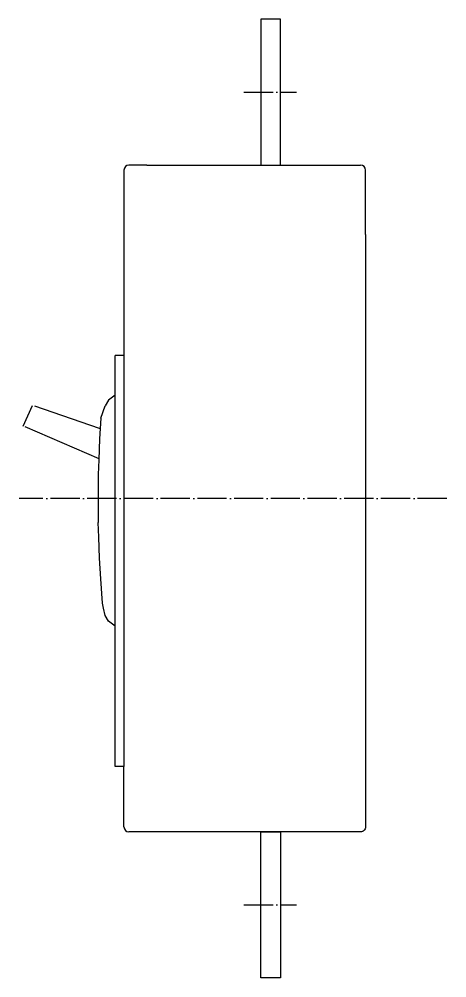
# Model space of a CAD drawing. Extents: x 0 to 176, y 0 to 394.
import ezdxf

# ---------------------------------------------------------------- set-up
doc = ezdxf.new("R2010")
doc.units = 0
doc.linetypes.add('ACAD_ISO04W100', pattern=[30, 24, -3, 0, -3])

# ---------------------------------------------------------------- blocks, each defined once
blk = doc.blocks.new('tutusdhfhghg')
at = {"color": 31, "linetype": 'ACAD_ISO04W100', "ltscale": 0.5}
for p, q in [((4.48, 167), (26.17, 167)), ((87.95, 0), (-87.95, 0)), ((4.48, -167), (26.17, -167))]:
    blk.add_line(p, q, dxfattribs=at)
for p, q in [((-44.83, 135), (-44.83, 58.84)), ((-35.46, 137), (-42.83, 137)), ((-35.46, 137), (52.49, 137)), ((54.49, 108.5), (54.49, 135)), ((-48.51, -110.13), (-48.51, 58.84)), ((-44.83, 58.84), (-48.51, 58.84)), ((-44.83, 58.84), (-44.83, -110.13)), ((-51.18, 40.38), (-52.59, 38.03)), ((-48.51, 42.5), (-51.18, 40.38)), ((-82.57, 38.14), (-86.47, 29.63)), ((-81.67, 38.14), (-55.07, 28.92)), ((-54.29, 33.05), (-52.59, 38.03)), ((-54.29, 33.05), (-54.84, 24.47)), ((-85.57, 29.63), (-55.19, 16.45)), ((-55.07, 28.92), (-54.57, 28.76)), ((-54.84, 24.47), (-55.22, 15.91)), ((-55.22, 15.91), (-55.51, 9.86)), ((-55.51, 9.86), (-55.51, -9.86)), ((-55.22, -15.91), (-55.51, -9.86)), ((-54.84, -24.47), (-55.22, -15.91)), ((-54.29, -33.05), (-54.84, -24.47)), ((-53.67, -43.01), (-54.29, -33.05)), ((-53.21, -45.13), (-53.67, -43.01)), ((-52.59, -48.03), (-53.21, -45.13)), ((-51.18, -50.38), (-52.59, -48.03)), ((-48.51, -52.5), (-51.18, -50.38)), ((-46.28, -110.13), (-48.51, -110.13)), ((-44.83, -110.13), (-46.28, -110.13)), ((-44.83, -135), (-44.83, -110.13)), ((-35.46, -137), (-42.83, -137))]:
    blk.add_line(p, q)
for points in [[(19.49, 197), (11.49, 197), (11.49, 137), (19.49, 137)], [(19.49, -197), (11.49, -197), (11.49, -137), (19.49, -137)]]:
    blk.add_lwpolyline(points, close=True)
blk.add_lwpolyline([(54.49, 108.5), (54.49, -135, -0.414214), (52.49, -137), (-35.46, -137)], format="xyb")
for centre, start, end in [((-42.83, 135), 90, 180), ((52.49, 135), 0, 90), ((-42.83, -135), 180, 270)]:
    blk.add_arc(centre, 2, start, end)

msp = doc.modelspace()

# ---------------------------------------------------------------- block references
msp.add_blockref('tutusdhfhghg', (87.95, 197))

doc.saveas('drawing.dxf')
